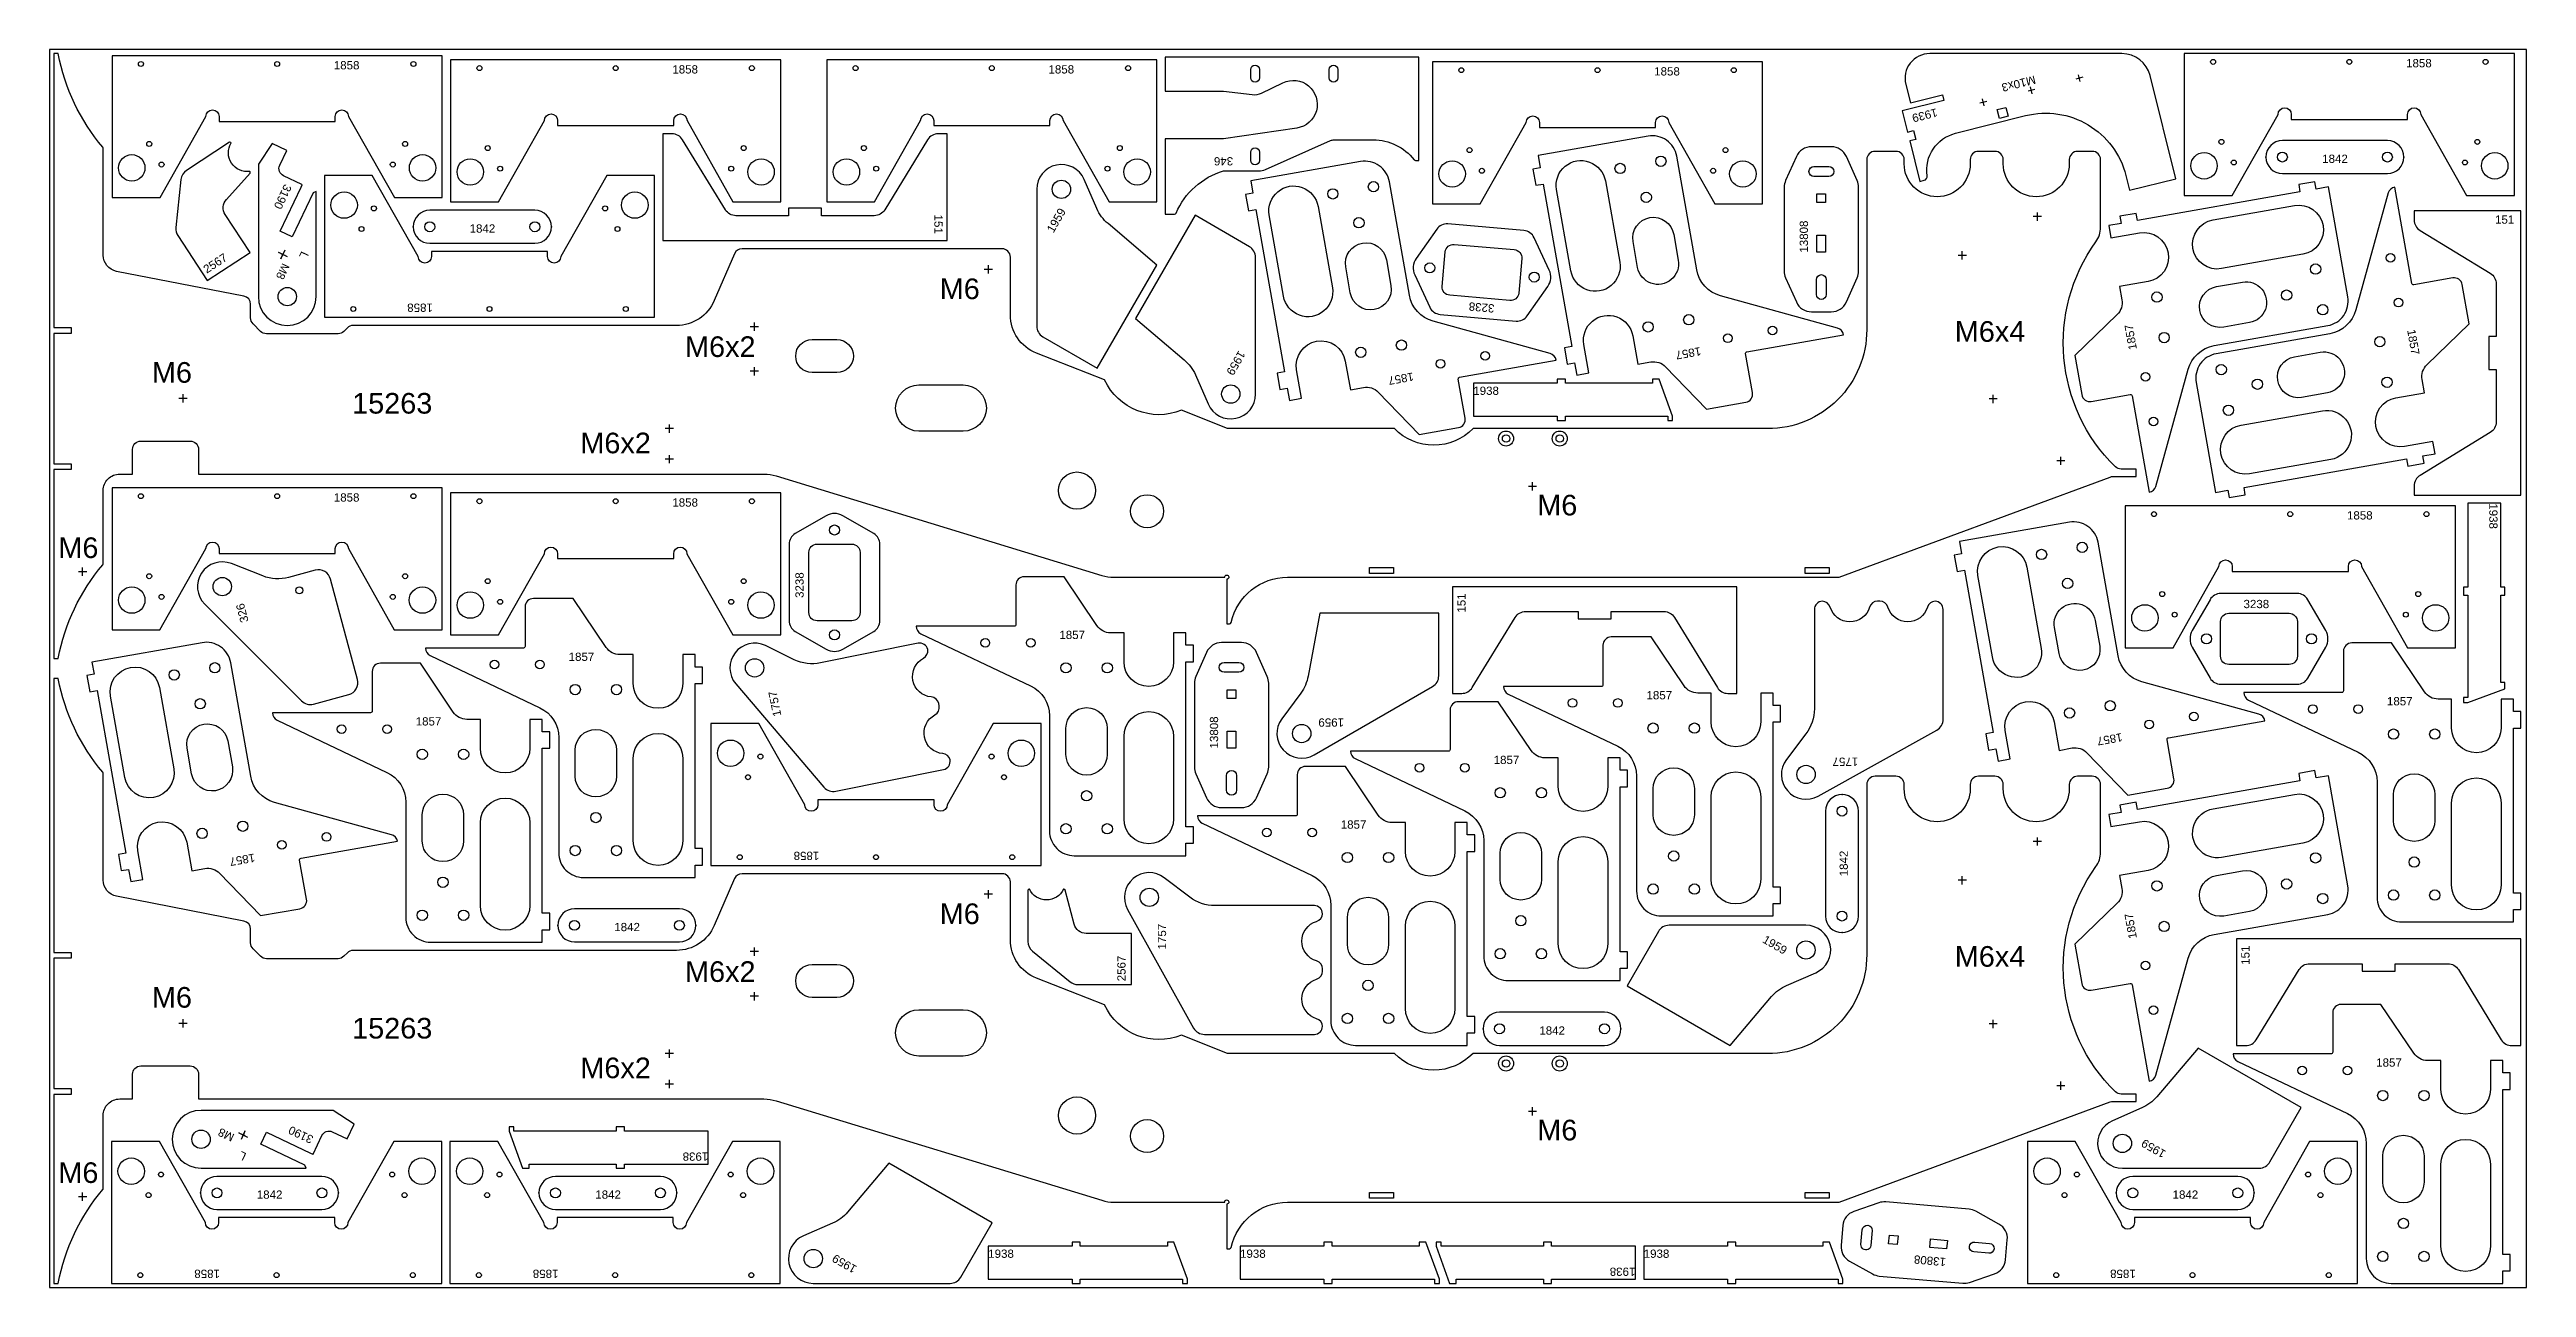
# Model space of a CAD drawing. Header units: millimetres. Extents: x 0 to 3000, y 0 to 1500.
import ezdxf

# ---------------------------------------------------------------- set-up
doc = ezdxf.new("R2010")
doc.units = ezdxf.units.MM
doc.header["$MEASUREMENT"] = 0
for name, color, linetype in [('Gravir', 2, 'Continuous'), ('Gravír', 2, 'Continuous'), ('Jel', 2, 'Continuous')]:
    doc.layers.add(name, color=color, linetype=linetype)
doc.layers.add('Sheet', color=18, linetype='Continuous', true_color=0x000000)
doc.styles.add('Arial', font='txt', dxfattribs={"height": 0.2})
doc.styles.add('arial.ttf', font='txt', dxfattribs={"height": 0.2})

msp = doc.modelspace()

# ---------------------------------------------------------------- linework, layer by layer
at = {"color": 7}
for points in [[(5, 762.2), (10.4, 762.2, -0.128983), (64.5, 875.8, 0.177145), (65, 877.1), (65, 965.6, -0.414214), (85, 985.6), (100.5, 985.6), (100.5, 1015.6, -0.414214), (110.5, 1025.6), (170.5, 1025.6, -0.414214), (180.5, 1015.6), (180.5, 985.6), (865.3, 985.6, -0.074313), (879.9, 983.4), (1274.5, 862.8, 0.074313), (1289.1, 860.6), (1423.3, 860.6, -1), (1428.3, 860.9, -0.429408), (1425.8, 858.2), (1425.8, 804.2), (1429.2, 804.2, 0.351484), (1431.2, 805.8, -0.351484), (1499.5, 860.6), (2167.5, 860.6), (2495.9, 982, -0.088747), (2499.3, 982.6), (2527.1, 982.6), (2527.1, 991.6), (2509.2, 991.6, -0.195996), (2502.2, 994.4, -0.370573), (2478.5, 1267.1, 0.156999), (2484.1, 1284.6), (2484.1, 1366.6, 0.414214), (2474.1, 1376.6), (2456.3, 1376.6, 0.414214), (2446.3, 1366.6), (2446.3, 1361.6, -1), (2366.3, 1361.6), (2366.3, 1366.6, 0.414214), (2356.3, 1376.6), (2336.3, 1376.6, 0.414214), (2326.3, 1366.6), (2326.3, 1361.6, -1), (2246.3, 1361.6), (2246.3, 1366.6, 0.414214), (2236.3, 1376.6), (2211, 1376.6, 0.414214), (2201, 1366.6), (2201, 1160.6, -0.414214), (2081, 1040.6), (1724.1, 1040.6, -0.421053), (1629.1, 1040.6), (1428.7, 1040.6, -0.094015), (1426.9, 1040.9), (1371, 1062.9, -0.4), (1277.9, 1099.6), (1195.4, 1132.1, -0.308197), (1163.7, 1178.6), (1163.7, 1248.6, 0.414214), (1153.7, 1258.6), (838.7, 1258.6, 0.2997), (829.5, 1252.6), (805.1, 1195.8, -0.2997), (759.2, 1165.6), (367.7, 1165.6, 0.198912), (360.7, 1162.7), (356.5, 1158.5, -0.198912), (349.5, 1155.6), (262.7, 1155.6, -0.198912), (255.7, 1158.5), (246.5, 1167.7, -0.198912), (243.6, 1174.7), (243.6, 1191.4, 0.359037), (235.5, 1201.2), (81.2, 1231.2, -0.359037), (65, 1250.9), (65, 1380.2, 0.177176), (64.5, 1381.5, -0.128909), (10.4, 1495), (5, 1495), (5, 1163.1), (26, 1163.1), (26, 1156.1), (5, 1156.1), (5, 998.1), (26, 998.1), (26, 991.1), (5, 991.1)], [(75.7, 1320.6), (133.8, 1320.6), (189.4, 1418.9, -1), (205.4, 1418.9), (205.4, 1412.9), (346.1, 1412.9), (346.1, 1418.9, -1), (362.1, 1418.9), (417.7, 1320.6), (475.7, 1320.6), (475.7, 1492.5), (75.7, 1492.5)], [(485.7, 1315.6), (543.8, 1315.6), (599.4, 1413.9, -1), (615.4, 1413.9), (615.4, 1407.9), (756.1, 1407.9), (756.1, 1413.9, -1), (772.1, 1413.9), (827.7, 1315.6), (885.7, 1315.6), (885.7, 1487.5), (485.7, 1487.5)], [(941.3, 1315.6), (999.3, 1315.6), (1054.9, 1413.9, -1), (1070.9, 1413.9), (1070.9, 1407.9), (1211.6, 1407.9), (1211.6, 1413.9, -1), (1227.6, 1413.9), (1283.2, 1315.6), (1341.3, 1315.6), (1341.3, 1487.5), (941.3, 1487.5)], [(1658.5, 1490.6), (1351.3, 1490.6), (1351.3, 1449.6), (1421.7, 1449.6), (1456.8, 1445.3, 0.144993), (1468, 1447.2), (1493.7, 1459.7, -1.165564), (1510.7, 1404.9), (1421.7, 1391.6), (1351.3, 1391.6), (1351.3, 1300.6), (1362.7, 1300.6, 0.300796), (1364.5, 1301.8, -0.223466), (1421.7, 1352.9), (1464.5, 1352.9, 0.105104), (1472.7, 1354.6), (1551.6, 1389.7, -0.105104), (1555.7, 1390.6), (1603.1, 1390.6, -0.230961), (1652.8, 1366.4, 0.230961), (1654.4, 1365.6), (1658.5, 1365.6)], [(1465.3, 1475.6), (1465.3, 1465.6, -1), (1454.8, 1465.6), (1454.8, 1475.6, -1)], [(1560.3, 1475.6), (1560.3, 1465.6, -1), (1549.8, 1465.6), (1549.8, 1475.6, -1)], [(1674.9, 1313.1), (1732.9, 1313.1), (1788.5, 1411.5, -1), (1804.5, 1411.5), (1804.5, 1405.5), (1945.2, 1405.5), (1945.2, 1411.5, -1), (1961.2, 1411.5), (2016.8, 1313.1), (2074.9, 1313.1), (2074.9, 1485), (1674.9, 1485)], [(2544.1, 1468.5, 0.343708), (2510.1, 1495), (2277.3, 1495, 0.488419), (2248.2, 1457.7), (2253.8, 1435.3), (2292.6, 1445), (2294.3, 1438.2), (2243.9, 1425.6), (2250.4, 1399.9), (2257.6, 1401.7), (2260.3, 1391), (2253, 1389.2), (2265.4, 1340.2), (2270.4, 1341.5, 0.385737), (2274.2, 1347.1, -0.385736), (2308.4, 1398.5), (2393.4, 1419.9, -0.414214), (2514.8, 1347.3), (2519.3, 1329.4), (2575.5, 1343.5)], [(2585.5, 1323.1), (2643.6, 1323.1), (2699.2, 1421.4, -1), (2715.2, 1421.4), (2715.2, 1415.4), (2855.9, 1415.4), (2855.9, 1421.4, -1), (2871.9, 1421.4), (2927.5, 1323.1), (2985.5, 1323.1), (2985.5, 1495), (2585.5, 1495)], [(191, 1220.1), (242.9, 1254), (212.8, 1300.1, -0.341581), (214.2, 1318.4), (242.9, 1350), (242.8, 1351.9), (242.6, 1352.2, -0.627646), (219.9, 1386.8), (219.5, 1387.5), (218.1, 1387.8), (165.9, 1353.6, 0.225391), (159.2, 1342.6), (153, 1284.2, 0.1727), (155.4, 1274.5)], [(269.6, 1386.1), (252.9, 1360.9), (252.9, 1200.6, 1), (322.9, 1200.6), (322.9, 1327.8), (319.1, 1326.5), (293.9, 1273), (279.4, 1279.8), (304.6, 1333.3), (305.9, 1336), (305.7, 1336.5), (283.4, 1347, -0.414214), (278.8, 1359.7), (287.3, 1377.8)], [(742.9, 1397.9), (742.9, 1268.6), (1087.3, 1268.6), (1087.3, 1397.9), (1076.3, 1397.9, 0.261313), (1063.5, 1390.7), (1011.6, 1305.8, -0.261313), (998.8, 1298.6), (935.1, 1298.6), (935.1, 1307.6), (895.1, 1307.6), (895.1, 1298.6), (831.4, 1298.6, -0.261313), (818.6, 1305.8), (766.7, 1390.7, 0.261313), (753.9, 1397.9)], [(1465.3, 1375.6), (1465.3, 1365.6, -1), (1454.8, 1365.6), (1454.8, 1375.6, -1)], [(2172.8, 1154.4, 0.28928), (2165.6, 1162.3), (2023.8, 1201.6, -0.28928), (1995, 1233.2), (1970.8, 1370.7, 0.414214), (1936.1, 1395), (1802.8, 1371.5), (1805.4, 1356.7), (1796.5, 1355.2), (1800, 1335.5), (1808.9, 1337), (1843.6, 1140.1), (1834.8, 1138.5), (1838.2, 1118.8), (1847.1, 1120.4), (1849.7, 1105.6), (1864.5, 1108.2), (1858.4, 1142.7, -1), (1917.5, 1153.1), (1923.6, 1118.6), (1939.5, 1121.4, -0.249328), (1957.4, 1115.6), (2007, 1064.3), (2054.5, 1072.7, 0.414214), (2062.6, 1084.3), (2054.3, 1131.5, -0.414214), (2055.9, 1133.8)], [(2158, 1182.2, 0.296392), (2176.3, 1194.1), (2189.3, 1223.3, 0.104939), (2191, 1231.5), (2191, 1333, 0.104939), (2189.3, 1341.1), (2176.3, 1370.3, 0.296392), (2158, 1382.2), (2134, 1382.2, 0.296392), (2115.7, 1370.3), (2102.7, 1341.1, 0.104939), (2101, 1333), (2101, 1231.5, 0.104939), (2102.7, 1223.3), (2115.7, 1194.1, 0.296392), (2134, 1182.2)], [(2704.4, 1349.7), (2831.6, 1349.7, 1), (2831.6, 1389.7), (2704.4, 1389.7, 1)], [(1268.9, 1114), (1341, 1238.9), (1282, 1289.1, -0.114438), (1268.5, 1307.2), (1253.1, 1342.6, 0.813185), (1195.6, 1330.6), (1195.6, 1164.9, 0.267949), (1203.1, 1152)], [(1824.7, 1123.6, 0.28928), (1817.5, 1131.5), (1675.7, 1170.8, -0.28928), (1647, 1202.4), (1622.8, 1339.8, 0.414214), (1588, 1364.2), (1454.8, 1340.7), (1457.4, 1325.9), (1448.5, 1324.4), (1452, 1304.7), (1460.9, 1306.2), (1495.6, 1109.3), (1486.7, 1107.7), (1490.2, 1088), (1499.1, 1089.6), (1501.7, 1074.8), (1516.4, 1077.4), (1510.4, 1111.9, -1), (1569.4, 1122.3), (1575.5, 1087.8), (1591.5, 1090.6, -0.249328), (1609.3, 1084.8), (1658.9, 1033.5), (1706.5, 1041.9, 0.414214), (1714.6, 1053.4), (1706.3, 1100.7, -0.414214), (1707.9, 1103)], [(1884.4, 1340.7), (1901.8, 1242.2, -1), (1842.7, 1231.8), (1825.3, 1330.3, -1)], [(2155, 1346.2), (2137, 1346.2, -1), (2137, 1358.2), (2155, 1358.2, -1)], [(732.9, 1347.5), (674.8, 1347.5), (619.2, 1249.2, -1), (603.2, 1249.2), (603.2, 1255.2), (462.5, 1255.2), (462.5, 1249.2, -1), (446.5, 1249.2), (390.9, 1347.5), (332.9, 1347.5), (332.9, 1175.6), (732.9, 1175.6)], [(1536.4, 1309.9), (1553.7, 1211.4, -1), (1494.6, 1201), (1477.3, 1299.5, -1)], [(2543.1, 963.5, 0.28928), (2551, 970.7), (2590.2, 1112.5, -0.28928), (2621.8, 1141.2), (2759.3, 1165.5, 0.414214), (2783.6, 1200.2), (2760.1, 1333.5), (2745.3, 1330.9), (2743.8, 1339.7), (2724.1, 1336.3), (2725.6, 1327.4), (2528.7, 1292.7), (2527.1, 1301.5), (2507.4, 1298), (2509, 1289.2), (2494.2, 1286.6), (2496.8, 1271.8), (2531.3, 1277.9, -1), (2541.7, 1218.8), (2507.2, 1212.7), (2510.1, 1196.8, -0.249328), (2504.2, 1178.9), (2452.9, 1129.3), (2461.3, 1081.8, 0.414214), (2472.9, 1073.6), (2520.1, 1082, -0.414214), (2522.5, 1080.4)], [(2840.6, 1333.3, 0.28928), (2832.7, 1326.2), (2793.4, 1184.4, -0.28928), (2761.8, 1155.6), (2624.3, 1131.4, 0.414214), (2600, 1096.6), (2623.5, 963.4), (2638.3, 966), (2639.8, 957.1), (2659.5, 960.6), (2658, 969.5), (2854.9, 1004.2), (2856.5, 995.3), (2876.2, 998.8), (2874.6, 1007.7), (2889.4, 1010.3), (2886.8, 1025.1), (2852.3, 1019, -1), (2841.9, 1078.1), (2876.4, 1084.1), (2873.6, 1100.1, -0.249328), (2879.4, 1118), (2930.7, 1167.5), (2922.3, 1215.1, 0.414214), (2910.7, 1223.2), (2863.5, 1214.9, -0.414214), (2861.2, 1216.5)], [(460.6, 1265.2), (587.8, 1265.2, 1), (587.8, 1305.2), (460.6, 1305.2, 1)], [(1387.4, 1299.1), (1315.2, 1174.2), (1374.3, 1124, -0.114438), (1387.8, 1105.9), (1403.2, 1070.5, 0.813185), (1460.7, 1082.5), (1460.7, 1248.2, 0.267949), (1453.2, 1261.1)], [(1967.2, 1276), (1972.7, 1244.7, -1), (1923.5, 1236), (1917.9, 1267.3, -1)], [(2729.3, 1251.9), (2630.8, 1234.5, -1), (2620.4, 1293.6), (2718.9, 1311, -1)], [(2864, 960.2), (2993.3, 960.2), (2993.3, 1304.6), (2864, 1304.6), (2864, 1293.6, 0.261313), (2871.2, 1280.8), (2956.1, 1228.9, -0.261313), (2963.3, 1216.1), (2963.3, 1152.4), (2954.3, 1152.4), (2954.3, 1112.4), (2963.3, 1112.4), (2963.3, 1048.7, -0.261313), (2956.1, 1035.9), (2871.2, 984, 0.261313), (2864, 971.2)], [(1619.2, 1245.2), (1624.7, 1213.9, -1), (1575.4, 1205.2), (1569.9, 1236.5, -1)], [(1816.4, 1232.8), (1798.1, 1272, 0.267949), (1785.8, 1280.6), (1693.7, 1288.7, 0.267949), (1680.1, 1282.3), (1655.3, 1246.9, 0.267949), (1653.5, 1226.9), (1671.8, 1187.7, 0.267949), (1684.1, 1179.1), (1776.2, 1171, 0.267949), (1789.8, 1177.4), (1814.7, 1212.8, 0.267949)], [(1779.5, 1204.9, -0.414214), (1768.6, 1195.8), (1695.9, 1202.2, -0.414214), (1686.8, 1213), (1690.5, 1254.8, -0.414214), (1701.3, 1263.9), (1774, 1257.6, -0.414214), (1783.1, 1246.7)], [(2152, 1203.2, -1), (2140, 1203.2), (2140, 1221.2, -1), (2152, 1221.2)], [(2664.6, 1169.1), (2633.3, 1163.6, -1), (2624.6, 1212.8), (2655.9, 1218.3, -1)], [(923.7, 1108.6, -1), (923.7, 1148.6), (953.7, 1148.6, -1), (953.7, 1108.6)], [(2719, 1127.8), (2750.3, 1133.3, -1), (2759, 1084.1), (2727.7, 1078.5, -1)], [(1052.7, 1037.6, -1), (1052.7, 1093.6), (1106.7, 1093.6, -1), (1106.7, 1037.6)], [(2654.3, 1045), (2752.8, 1062.3, -1), (2763.2, 1003.3), (2664.7, 985.9, -1)], [(75.7, 796.8), (133.7, 796.8), (189.3, 895.2, -1), (205.3, 895.2), (205.3, 889.2), (346, 889.2), (346, 895.2, -1), (362, 895.2), (417.6, 796.8), (475.7, 796.8), (475.7, 968.8), (75.7, 968.8)], [(485.7, 790.8), (543.7, 790.8), (599.3, 889.1, -1), (615.3, 889.1), (615.3, 883.1), (756, 883.1), (756, 889.1, -1), (772, 889.1), (827.6, 790.8), (885.7, 790.8), (885.7, 962.7), (485.7, 962.7)], [(960.7, 773.4), (998.2, 795, 0.267949), (1005.7, 808), (1005.7, 900.5, 0.267949), (998.2, 913.5), (960.7, 935.1, 0.267949), (940.7, 935.1), (903.2, 913.5, 0.267949), (895.7, 900.5), (895.7, 808, 0.267949), (903.2, 795), (940.7, 773.4, 0.267949)], [(2513.9, 775.2), (2572, 775.2), (2627.6, 873.6, -1), (2643.6, 873.6), (2643.6, 867.6), (2784.3, 867.6), (2784.3, 873.6, -1), (2800.3, 873.6), (2855.9, 775.2), (2913.9, 775.2), (2913.9, 947.1), (2513.9, 947.1)], [(929.7, 807.8, -0.414214), (919.7, 817.8), (919.7, 890.8, -0.414214), (929.7, 900.8), (971.7, 900.8, -0.414214), (981.7, 890.8), (981.7, 817.8, -0.414214), (971.7, 807.8)], [(2683.1, 686.7, 0.28928), (2676, 694.6), (2534.2, 733.8, -0.28928), (2505.4, 765.4), (2481.2, 902.9, 0.414214), (2446.4, 927.2), (2313.2, 903.7), (2315.8, 888.9), (2306.9, 887.4), (2310.4, 867.7), (2319.3, 869.2), (2354, 672.3), (2345.1, 670.7), (2348.6, 651), (2357.5, 652.6), (2360.1, 637.8), (2374.8, 640.4), (2368.8, 674.9, -1), (2427.9, 685.3), (2433.9, 650.8), (2449.9, 653.7, -0.249328), (2467.7, 647.8), (2517.3, 596.5), (2564.9, 604.9, 0.414214), (2573, 616.5), (2564.7, 663.7, -0.414214), (2566.3, 666.1)], [(362.3, 718.3, 0.414214), (372.9, 736.7), (340.3, 858.4, 0.414214), (321.9, 869), (289.6, 860.3, -0.160487), (258.3, 862.1), (220.2, 877.1, 0.813185), (188, 828), (305.2, 710.8, 0.267949), (319.7, 706.9)], [(2394.8, 872.9), (2412.1, 774.4, -1), (2353.1, 764), (2335.7, 862.5, -1)], [(1049.7, 801.2, 0.28928), (1055.4, 792.2), (1188.3, 729, -0.28928), (1211.1, 692.8), (1211.1, 553.2, 0.414214), (1241.1, 523.2), (1376.4, 523.2), (1376.4, 538.2), (1385.4, 538.2), (1385.4, 558.2), (1376.4, 558.2), (1376.4, 758.2), (1385.4, 758.2), (1385.4, 778.2), (1376.4, 778.2), (1376.4, 793.2), (1361.4, 793.2), (1361.4, 758.2, -1), (1301.4, 758.2), (1301.4, 793.2), (1285.2, 793.2, -0.249328), (1268.6, 802.1), (1228.7, 861.2), (1180.4, 861.2, 0.414214), (1170.4, 851.2), (1170.4, 803.2, -0.414214), (1168.4, 801.2)], [(2043.8, 719.8), (2043.8, 849.1), (1699.4, 849.1), (1699.4, 719.8), (1710.4, 719.8, 0.261313), (1723.2, 727), (1775.1, 811.9, -0.261313), (1787.9, 819.1), (1851.6, 819.1), (1851.6, 810.1), (1891.6, 810.1), (1891.6, 819.1), (1955.3, 819.1, -0.261313), (1968.1, 811.9), (2020, 727, 0.261313), (2032.8, 719.8)], [(2595.2, 775.9), (2616.8, 738.4, 0.267949), (2629.8, 730.9), (2722.3, 730.9, 0.267949), (2735.3, 738.4), (2756.9, 775.9, 0.267949), (2756.9, 795.9), (2735.3, 833.4, 0.267949), (2722.3, 840.9), (2629.8, 840.9, 0.267949), (2616.8, 833.4), (2595.2, 795.9, 0.267949)], [(455.3, 774.8, 0.28928), (461, 765.8), (593.9, 702.5, -0.28928), (616.7, 666.4), (616.7, 526.8, 0.414214), (646.7, 496.8), (782, 496.8), (782, 511.8), (791, 511.8), (791, 531.8), (782, 531.8), (782, 731.8), (791, 731.8), (791, 751.8), (782, 751.8), (782, 766.8), (767, 766.8), (767, 731.8, -1), (707, 731.8), (707, 766.8), (690.8, 766.8, -0.249328), (674.2, 775.6), (634.3, 834.8), (586, 834.8, 0.414214), (576, 824.8), (576, 776.8, -0.414214), (574, 774.8)], [(1682.6, 817.1), (1538.4, 817.1), (1524.4, 740.8, -0.114438), (1515.5, 720.1), (1492.5, 689.1, 0.813185), (1531.6, 645.3), (1675.1, 728.1, 0.267949), (1682.6, 741.1)], [(2293.5, 821.5, 0.406312), (2283.8, 831.5, 0.324188), (2274.5, 824.4, -0.745356), (2226.6, 824.4, 0.331679), (2217, 831.5), (2214.1, 831.5, 0.331679), (2204.5, 824.4, -0.745356), (2156.6, 824.4, 0.324188), (2147.2, 831.5, 0.406312), (2137.5, 821.5), (2137.5, 701, -0.164575), (2127.2, 670.7), (2103.7, 639.8, 0.813185), (2142.1, 595.4), (2285.8, 675.4, 0.272222), (2293.5, 688.5)], [(2477.6, 808.2), (2483.1, 776.9, -1), (2433.9, 768.2), (2428.3, 799.5, -1)], [(2629.5, 806.9, -0.414214), (2639.5, 816.9), (2712.5, 816.9, -0.414214), (2722.5, 806.9), (2722.5, 764.9, -0.414214), (2712.5, 754.9), (2639.5, 754.9, -0.414214), (2629.5, 764.9)], [(421.4, 540.7, 0.28928), (414.2, 548.6), (272.4, 587.8, -0.28928), (243.7, 619.4), (219.4, 756.9, 0.414214), (184.7, 781.3), (51.4, 757.8), (54.1, 743), (45.2, 741.4), (48.7, 721.7), (57.5, 723.3), (92.3, 526.3), (83.4, 524.8), (86.9, 505.1), (95.7, 506.6), (98.3, 491.9), (113.1, 494.5), (107, 528.9, -1), (166.1, 539.4), (172.2, 504.9), (188.1, 507.7, -0.249328), (206, 501.9), (255.6, 450.6), (303.2, 458.9, 0.414214), (311.3, 470.5), (302.9, 517.8, -0.414214), (304.6, 520.1)], [(1082.8, 627.6, 0.406312), (1090.7, 639.2, 0.324188), (1081.9, 646.9, -0.745356), (1072.4, 693.8, 0.331679), (1077.5, 704.7), (1076.9, 707.5, 0.331679), (1068, 715.5, -0.745356), (1058.5, 762.5, 0.324188), (1063.6, 773, 0.406312), (1051.9, 780.6), (933.8, 756.7, -0.164575), (902, 760.7), (867.1, 777.7, 0.813185), (831.2, 731.3), (938, 606.2, 0.272222), (952.4, 601.3)], [(1443.6, 581.4, 0.296392), (1461.9, 593.3), (1474.9, 622.5, 0.104939), (1476.6, 630.6), (1476.6, 732.2, 0.104939), (1474.9, 740.3), (1461.9, 769.5, 0.296392), (1443.6, 781.4), (1419.6, 781.4, 0.296392), (1401.3, 769.5), (1388.3, 740.3, 0.104939), (1386.6, 732.2), (1386.6, 630.6, 0.104939), (1388.3, 622.5), (1401.3, 593.3, 0.296392), (1419.6, 581.4)], [(1760.9, 728.2, 0.28928), (1766.6, 719.1), (1899.4, 655.9, -0.28928), (1922.2, 619.8), (1922.2, 480.2, 0.414214), (1952.2, 450.2), (2087.5, 450.2), (2087.5, 465.2), (2096.5, 465.2), (2096.5, 485.2), (2087.5, 485.2), (2087.5, 685.2), (2096.5, 685.2), (2096.5, 705.2), (2087.5, 705.2), (2087.5, 720.2), (2072.5, 720.2), (2072.5, 685.2, -1), (2012.5, 685.2), (2012.5, 720.2), (1996.3, 720.2, -0.249328), (1979.7, 729), (1939.8, 788.2), (1891.5, 788.2, 0.414214), (1881.5, 778.2), (1881.5, 730.2, -0.414214), (1879.5, 728.2)], [(2657.7, 720.9, 0.28928), (2663.4, 711.8), (2796.2, 648.6, -0.28928), (2819, 612.5), (2819, 472.9, 0.414214), (2849, 442.9), (2984.3, 442.9), (2984.3, 457.9), (2993.3, 457.9), (2993.3, 477.9), (2984.3, 477.9), (2984.3, 677.9), (2993.3, 677.9), (2993.3, 697.9), (2984.3, 697.9), (2984.3, 712.9), (2969.3, 712.9), (2969.3, 677.9, -1), (2909.3, 677.9), (2909.3, 712.9), (2893.1, 712.9, -0.249328), (2876.5, 721.7), (2836.6, 780.9), (2788.3, 780.9, 0.414214), (2778.3, 770.9), (2778.3, 722.9, -0.414214), (2776.3, 720.9)], [(133, 727), (150.4, 628.5, -1), (91.3, 618.1), (73.9, 716.5, -1)], [(270.1, 696.4, 0.28928), (275.8, 687.4), (408.7, 624.1, -0.28928), (431.5, 588), (431.5, 448.4, 0.414214), (461.5, 418.4), (596.8, 418.4), (596.8, 433.4), (605.8, 433.4), (605.8, 453.4), (596.8, 453.4), (596.8, 653.4), (605.8, 653.4), (605.8, 673.4), (596.8, 673.4), (596.8, 688.4), (581.8, 688.4), (581.8, 653.4, -1), (521.8, 653.4), (521.8, 688.4), (505.6, 688.4, -0.249328), (489, 697.2), (449.1, 756.4), (400.8, 756.4, 0.414214), (390.8, 746.4), (390.8, 698.4, -0.414214), (388.8, 696.4)], [(1440.6, 745.4), (1422.6, 745.4, -1), (1422.6, 757.4), (1440.6, 757.4, -1)], [(5, 5), (10.4, 5, -0.128983), (64.5, 118.6, 0.177145), (65, 119.9), (65, 208.4, -0.414214), (85, 228.4), (100.5, 228.4), (100.5, 258.4, -0.414214), (110.5, 268.4), (170.5, 268.4, -0.414214), (180.5, 258.4), (180.5, 228.4), (865.3, 228.4, -0.074313), (879.9, 226.2), (1274.5, 105.6, 0.074313), (1289.1, 103.4), (1423.3, 103.4, -1), (1428.3, 103.7, -0.429408), (1425.8, 101), (1425.8, 47), (1429.2, 47, 0.351484), (1431.2, 48.6, -0.351484), (1499.5, 103.4), (2167.5, 103.4), (2495.9, 224.8, -0.088747), (2499.3, 225.4), (2527.1, 225.4), (2527.1, 234.4), (2509.2, 234.4, -0.195996), (2502.2, 237.2, -0.370573), (2478.5, 509.9, 0.156999), (2484.1, 527.4), (2484.1, 609.4, 0.414214), (2474.1, 619.4), (2456.3, 619.4, 0.414214), (2446.3, 609.4), (2446.3, 604.4, -1), (2366.3, 604.4), (2366.3, 609.4, 0.414214), (2356.3, 619.4), (2336.3, 619.4, 0.414214), (2326.3, 609.4), (2326.3, 604.4, -1), (2246.3, 604.4), (2246.3, 609.4, 0.414214), (2236.3, 619.4), (2211, 619.4, 0.414214), (2201, 609.4), (2201, 403.4, -0.414214), (2081, 283.4), (1724.1, 283.4, -0.421053), (1629.1, 283.4), (1428.7, 283.4, -0.094015), (1426.9, 283.7), (1371, 305.7, -0.4), (1277.9, 342.4), (1195.4, 374.9, -0.308197), (1163.7, 421.4), (1163.7, 491.4, 0.414214), (1153.7, 501.4), (838.7, 501.4, 0.2997), (829.5, 495.4), (805.1, 438.6, -0.2997), (759.2, 408.4), (367.7, 408.4, 0.198912), (360.7, 405.5), (356.5, 401.3, -0.198912), (349.5, 398.4), (262.7, 398.4, -0.198912), (255.7, 401.3), (246.5, 410.5, -0.198912), (243.6, 417.5), (243.6, 434.2, 0.359037), (235.5, 444), (81.2, 474, -0.359037), (65, 493.7), (65, 623, 0.177176), (64.5, 624.3, -0.128909), (10.4, 737.8), (5, 737.8), (5, 405.9), (26, 405.9), (26, 398.9), (5, 398.9), (5, 240.9), (26, 240.9), (26, 233.9), (5, 233.9)], [(1231.1, 645.8), (1231.1, 677.6, -1), (1281.1, 677.6), (1281.1, 645.8, -1)], [(1301.4, 567.7), (1301.4, 667.7, -1), (1361.4, 667.7), (1361.4, 567.7, -1)], [(1575.7, 649.8, 0.28928), (1581.4, 640.8), (1714.2, 577.5, -0.28928), (1737, 541.4), (1737, 401.8, 0.414214), (1767, 371.8), (1902.3, 371.8), (1902.3, 386.8), (1911.3, 386.8), (1911.3, 406.8), (1902.3, 406.8), (1902.3, 606.8), (1911.3, 606.8), (1911.3, 626.8), (1902.3, 626.8), (1902.3, 641.8), (1887.3, 641.8), (1887.3, 606.8, -1), (1827.3, 606.8), (1827.3, 641.8), (1811.1, 641.8, -0.249328), (1794.5, 650.6), (1754.6, 709.8), (1706.3, 709.8, 0.414214), (1696.3, 699.8), (1696.3, 651.8, -0.414214), (1694.3, 649.8)], [(215.8, 662.3), (221.4, 630.9, -1), (172.1, 622.3), (166.6, 653.6, -1)], [(636.7, 619.4), (636.7, 651.2, -1), (686.7, 651.2), (686.7, 619.4, -1)], [(707, 541.3), (707, 641.3, -1), (767, 641.3), (767, 541.3, -1)], [(1201, 683.3), (1142.9, 683.3), (1087.3, 585, -1), (1071.3, 585), (1071.3, 591), (930.6, 591), (930.6, 585, -1), (914.6, 585), (859, 683.3), (801, 683.3), (801, 511.4), (1201, 511.4)], [(1390.5, 571.4, 0.28928), (1396.2, 562.4), (1529.1, 499.1, -0.28928), (1551.9, 463), (1551.9, 323.4, 0.414214), (1581.9, 293.4), (1717.2, 293.4), (1717.2, 308.4), (1726.2, 308.4), (1726.2, 328.4), (1717.2, 328.4), (1717.2, 528.4), (1726.2, 528.4), (1726.2, 548.4), (1717.2, 548.4), (1717.2, 563.4), (1702.2, 563.4), (1702.2, 528.4, -1), (1642.2, 528.4), (1642.2, 563.4), (1626, 563.4, -0.249328), (1609.4, 572.2), (1569.5, 631.4), (1521.2, 631.4, 0.414214), (1511.2, 621.4), (1511.2, 573.4, -0.414214), (1509.2, 571.4)], [(1437.6, 602.4, -1), (1425.6, 602.4), (1425.6, 620.4, -1), (1437.6, 620.4)], [(1942.2, 572.8), (1942.2, 604.6, -1), (1992.2, 604.6), (1992.2, 572.8, -1)], [(2012.5, 494.7), (2012.5, 594.7, -1), (2072.5, 594.7), (2072.5, 494.7, -1)], [(2543.1, 250.1, 0.28928), (2551, 257.2), (2590.2, 399, -0.28928), (2621.8, 427.8), (2759.3, 452, 0.414214), (2783.6, 486.8), (2760.1, 620), (2745.3, 617.4), (2743.8, 626.3), (2724.1, 622.8), (2725.6, 613.9), (2528.7, 579.2), (2527.1, 588.1), (2507.4, 584.6), (2509, 575.7), (2494.2, 573.1), (2496.8, 558.4), (2531.3, 564.4, -1), (2541.7, 505.3), (2507.2, 499.3), (2510.1, 483.3, -0.249328), (2504.2, 465.5), (2452.9, 415.9), (2461.3, 368.3, 0.414214), (2472.9, 360.2), (2520.1, 368.5, -0.414214), (2522.5, 366.9)], [(2839, 565.5), (2839, 597.3, -1), (2889, 597.3), (2889, 565.5, -1)], [(2909.3, 487.4), (2909.3, 587.4, -1), (2969.3, 587.4), (2969.3, 487.4, -1)], [(451.5, 541), (451.5, 572.8, -1), (501.5, 572.8), (501.5, 541, -1)], [(521.8, 462.9), (521.8, 562.9, -1), (581.8, 562.9), (581.8, 462.9, -1)], [(2191, 450), (2191, 577.2, 1), (2151, 577.2), (2151, 450, 1)], [(2729.3, 538.4), (2630.8, 521.1, -1), (2620.4, 580.1), (2718.9, 597.5, -1)], [(1757, 494.4), (1757, 526.2, -1), (1807, 526.2), (1807, 494.4, -1)], [(1827.3, 416.3), (1827.3, 516.3, -1), (1887.3, 516.3), (1887.3, 416.3, -1)], [(1310.5, 367), (1310.5, 429), (1255.5, 429, -0.341581), (1241, 440.2), (1230.2, 481.5), (1228.6, 482.5), (1228.2, 482.5, -0.627646), (1186.8, 482.5), (1186, 482.5), (1185, 481.5), (1185, 419.1, 0.225391), (1190.5, 407.5), (1236, 370.4, 0.1727), (1245.5, 367)], [(1531.9, 306.7, 0.406312), (1541.8, 316.4, 0.324188), (1534.7, 325.7, -0.745356), (1534.7, 373.6, 0.331679), (1541.9, 383.2), (1541.9, 386.1, 0.331679), (1534.7, 395.7, -0.745356), (1534.7, 443.6, 0.324188), (1541.8, 452.9, 0.406312), (1531.9, 462.7), (1411.4, 462.7, -0.164575), (1381, 472.9), (1350.2, 496.5, 0.813185), (1305.7, 458.1), (1385.7, 314.4, 0.272222), (1398.8, 306.7)], [(2664.6, 455.6), (2633.3, 450.1, -1), (2624.6, 499.3), (2655.9, 504.9, -1)], [(635.8, 418.8), (762.9, 418.8, 1), (762.9, 458.8), (635.8, 458.8, 1)], [(1571.9, 416), (1571.9, 447.8, -1), (1621.9, 447.8), (1621.9, 416, -1)], [(1642.2, 337.9), (1642.2, 437.9, -1), (1702.2, 437.9), (1702.2, 337.9, -1)], [(1910.6, 365.6), (2035.6, 293.4), (2085.8, 352.5, -0.114438), (2103.9, 366), (2139.3, 381.4, 0.813185), (2127.3, 438.9), (1961.6, 438.9, 0.267949), (1948.6, 431.4)], [(2993.3, 293), (2993.3, 422.3), (2648.9, 422.3), (2648.9, 293), (2659.9, 293, 0.261313), (2672.7, 300.2), (2724.6, 385.1, -0.261313), (2737.4, 392.3), (2801.1, 392.3), (2801.1, 383.3), (2841.1, 383.3), (2841.1, 392.3), (2904.8, 392.3, -0.261313), (2917.6, 385.1), (2969.5, 300.2, 0.261313), (2982.3, 293)], [(923.7, 351.4, -1), (923.7, 391.4), (953.7, 391.4, -1), (953.7, 351.4)], [(1052.7, 280.4, -1), (1052.7, 336.4), (1106.7, 336.4, -1), (1106.7, 280.4)], [(1756.2, 293.4), (1883.3, 293.4, 1), (1883.3, 333.4), (1756.2, 333.4, 1)], [(2644.6, 283, 0.28928), (2650.3, 274), (2783.2, 210.7, -0.28928), (2806, 174.6), (2806, 35, 0.414214), (2836, 5), (2971.3, 5), (2971.3, 20), (2980.3, 20), (2980.3, 40), (2971.3, 40), (2971.3, 240), (2980.3, 240), (2980.3, 260), (2971.3, 260), (2971.3, 275), (2956.3, 275), (2956.3, 240, -1), (2896.3, 240), (2896.3, 275), (2880.1, 275, -0.249328), (2863.5, 283.8), (2823.6, 343), (2775.3, 343, 0.414214), (2765.3, 333), (2765.3, 285, -0.414214), (2763.3, 283)], [(2727.3, 217.9), (2602.4, 290), (2552.2, 231, -0.114438), (2534, 217.5), (2498.6, 202.1, 0.813185), (2510.6, 144.6), (2676.3, 144.6, 0.267949), (2689.3, 152.1)], [(369, 197.8), (343.7, 214.6), (183.5, 214.6, 1), (183.5, 144.6), (310.7, 144.6), (309.3, 148.4), (255.8, 173.6), (262.7, 188.1), (316.2, 162.8), (318.9, 161.5), (319.3, 161.7), (329.9, 184.1, -0.414214), (342.5, 188.7), (360.6, 180.1)], [(2826, 127.6), (2826, 159.4, -1), (2876, 159.4), (2876, 127.6, -1)], [(475, 176.9), (417, 176.9), (361.4, 78.6, -1), (345.4, 78.6), (345.4, 84.6), (204.7, 84.6), (204.7, 78.6, -1), (188.7, 78.6), (133.1, 176.9), (75, 176.9), (75, 5), (475, 5)], [(885, 176.9), (827, 176.9), (771.4, 78.6, -1), (755.4, 78.6), (755.4, 84.6), (614.7, 84.6), (614.7, 78.6, -1), (598.7, 78.6), (543.1, 176.9), (485, 176.9), (485, 5), (885, 5)], [(1141.7, 78.3), (1016.7, 150.5), (966.6, 91.4, -0.114438), (948.4, 77.9), (913, 62.5, 0.813185), (925, 5), (1090.7, 5, 0.267949), (1103.7, 12.5)], [(2795.5, 176.9), (2737.4, 176.9), (2681.8, 78.6, -1), (2665.8, 78.6), (2665.8, 84.6), (2525.1, 84.6), (2525.1, 78.6, -1), (2509.1, 78.6), (2453.5, 176.9), (2395.5, 176.9), (2395.5, 5), (2795.5, 5)], [(2896.3, 49.5), (2896.3, 149.5, -1), (2956.3, 149.5), (2956.3, 49.5, -1)], [(202.8, 94.6), (329.9, 94.6, 1), (329.9, 134.6), (202.8, 134.6, 1)], [(612.8, 94.6), (739.9, 94.6, 1), (739.9, 134.6), (612.8, 134.6, 1)], [(2523.2, 94.6), (2650.4, 94.6, 1), (2650.4, 134.6), (2523.2, 134.6, 1)], [(2371.2, 57.6, 0.296392), (2361, 76.8), (2333, 92.3, 0.104939), (2325, 94.7), (2223.9, 103.6, 0.104939), (2215.6, 102.6), (2185.4, 92.2, 0.296392), (2172, 75), (2169.9, 51.1, 0.296392), (2180.1, 31.9), (2208.1, 16.4, 0.104939), (2216, 13.9), (2317.2, 5.1, 0.104939), (2325.4, 6.1), (2355.7, 16.5, 0.296392), (2369.1, 33.7)], [(2207.6, 68.9), (2206, 51, -1), (2194, 52), (2195.6, 69.9, -1)], [(2349.8, 53.4, -1), (2348.7, 41.5), (2330.8, 43, -1), (2331.8, 55)]]:
    msp.add_lwpolyline(points, format="xyb", close=True, dxfattribs=at)
for points in [[(2369.6, 1429.9), (2372.3, 1419.2), (2361.6, 1416.5), (2359, 1427.2)], [(2151.2, 1314.5), (2140.7, 1314.5), (2140.7, 1325), (2151.2, 1325)], [(2151.2, 1254.5), (2140.7, 1254.5), (2140.7, 1275), (2151.2, 1275)], [(1724.5, 1055.6), (1826, 1055.6), (1826, 1050.6), (1836, 1050.6), (1836, 1055.6), (1959.9, 1055.6), (1959.9, 1050.6), (1965.9, 1050.6), (1965.9, 1055.6), (1949.5, 1100.6), (1941.5, 1100.6), (1941.5, 1095.6), (1836, 1095.6), (1836, 1100.6), (1826, 1100.6), (1826, 1095.6), (1724.5, 1095.6)], [(2928.9, 950.2), (2928.9, 848.7), (2923.9, 848.7), (2923.9, 838.7), (2928.9, 838.7), (2928.9, 714.8), (2923.9, 714.8), (2923.9, 708.8), (2928.9, 708.8), (2973.9, 725.2), (2973.9, 733.2), (2968.9, 733.2), (2968.9, 838.7), (2973.9, 838.7), (2973.9, 848.7), (2968.9, 848.7), (2968.9, 950.2)], [(1598.8, 865.3), (1598.8, 872.3), (1627.8, 872.3), (1627.8, 865.3)], [(2126.5, 865.3), (2126.5, 872.3), (2155.5, 872.3), (2155.5, 865.3)], [(1436.9, 713.6), (1426.4, 713.6), (1426.4, 724.2), (1436.9, 724.2)], [(1436.9, 653.6), (1426.4, 653.6), (1426.4, 674.2), (1436.9, 674.2)], [(797.9, 189.6), (696.4, 189.6), (696.4, 194.6), (686.4, 194.6), (686.4, 189.6), (562.5, 189.6), (562.5, 194.6), (556.5, 194.6), (556.5, 189.6), (572.9, 144.6), (580.9, 144.6), (580.9, 149.6), (686.4, 149.6), (686.4, 144.6), (696.4, 144.6), (696.4, 149.6), (797.9, 149.6)], [(1598.8, 108.1), (1598.8, 115.1), (1627.8, 115.1), (1627.8, 108.1)], [(2126.5, 108.1), (2126.5, 115.1), (2155.5, 115.1), (2155.5, 108.1)], [(2238.9, 62.4), (2237.9, 51.9), (2227.5, 52.8), (2228.4, 63.3)], [(1136.9, 10), (1238.4, 10), (1238.4, 5), (1248.4, 5), (1248.4, 10), (1372.3, 10), (1372.3, 5), (1378.3, 5), (1378.3, 10), (1361.9, 55), (1353.9, 55), (1353.9, 50), (1248.4, 50), (1248.4, 55), (1238.4, 55), (1238.4, 50), (1136.9, 50)], [(1441.9, 10), (1543.4, 10), (1543.4, 5), (1553.4, 5), (1553.4, 10), (1677.3, 10), (1677.3, 5), (1683.3, 5), (1683.3, 10), (1666.9, 55), (1658.9, 55), (1658.9, 50), (1553.4, 50), (1553.4, 55), (1543.4, 55), (1543.4, 50), (1441.9, 50)], [(1920.8, 50), (1819.3, 50), (1819.3, 55), (1809.3, 55), (1809.3, 50), (1685.4, 50), (1685.4, 55), (1679.4, 55), (1679.4, 50), (1695.8, 5), (1703.8, 5), (1703.8, 10), (1809.3, 10), (1809.3, 5), (1819.3, 5), (1819.3, 10), (1920.8, 10)], [(1930.8, 10), (2032.3, 10), (2032.3, 5), (2042.3, 5), (2042.3, 10), (2166.2, 10), (2166.2, 5), (2172.2, 5), (2172.2, 10), (2155.8, 55), (2147.8, 55), (2147.8, 50), (2042.3, 50), (2042.3, 55), (2032.3, 55), (2032.3, 50), (1930.8, 50)], [(2298.6, 57.1), (2297.7, 46.7), (2277.3, 48.5), (2278.2, 58.9)]]:
    msp.add_lwpolyline(points, close=True, dxfattribs=at)
at = {"color": 2}
for points in [[(278.2, 1253.8), (277.3, 1254.2)], [(280.5, 1247.2), (280.2, 1246.4)], [(280.4, 1252.8), (282.7, 1251.7), (284.9, 1250.7)], [(283.7, 1254), (282.7, 1251.7), (281.6, 1249.5)], [(284.8, 1256.2), (285.2, 1257.1)], [(287.2, 1249.6), (288, 1249.2)], [(230.1, 186.9), (229.2, 187.3)], [(232.4, 180.3), (232.1, 179.4)], [(236.8, 183.7), (234.6, 184.8), (232.3, 185.9)], [(235.6, 187), (234.6, 184.8), (233.5, 182.5)], [(236.7, 189.3), (237.1, 190.1)], [(239.1, 182.7), (239.9, 182.3)]]:
    msp.add_lwpolyline(points, dxfattribs=at)
at = {"color": 7}
for centre, radius in [((110.7, 1482.5), 3), ((275.7, 1482.5), 3), ((440.7, 1482.5), 3), ((520.7, 1477.5), 3), ((685.7, 1477.5), 3), ((850.7, 1477.5), 3), ((976.3, 1477.5), 3), ((1141.3, 1477.5), 3), ((1306.3, 1477.5), 3), ((1709.9, 1475), 3), ((1874.9, 1475), 3), ((2039.9, 1475), 3), ((2620.5, 1485), 3), ((2785.5, 1485), 3), ((2950.5, 1485), 3), ((120.7, 1385.6), 3), ((430.7, 1385.6), 3), ((530.7, 1380.6), 3), ((840.7, 1380.6), 3), ((986.3, 1380.6), 3), ((1296.3, 1380.6), 3), ((1719.9, 1378.1), 3), ((2029.9, 1378.1), 3), ((2630.5, 1388.1), 3), ((2940.5, 1388.1), 3), ((99.6, 1356.6), 16), ((135.7, 1360.6), 3), ((415.7, 1360.6), 3), ((451.8, 1356.6), 16), ((509.6, 1351.6), 16), ((545.7, 1355.6), 3), ((825.7, 1355.6), 3), ((861.8, 1351.6), 16), ((965.2, 1351.6), 16), ((1001.3, 1355.6), 3), ((1281.3, 1355.6), 3), ((1317.3, 1351.6), 16), ((1698.8, 1349.2), 16), ((1734.9, 1353.1), 3), ((1902.3, 1355.9), 6.25), ((1951.6, 1364.6), 6.25), ((2014.9, 1353.1), 3), ((2050.9, 1349.2), 16), ((2609.5, 1359.1), 16), ((2645.5, 1363.1), 3), ((2704.4, 1369.7), 6), ((2831.6, 1369.7), 6), ((2925.5, 1363.1), 3), ((2961.6, 1359.1), 16), ((356.8, 1311.5), 16), ((708.9, 1311.5), 16), ((1225.6, 1330.6), 11.1), ((1554.3, 1325.1), 6.25), ((1603.5, 1333.8), 6.25), ((1933.9, 1320.9), 6.25), ((392.9, 1307.5), 3), ((460.6, 1285.2), 6), ((587.8, 1285.2), 6), ((672.9, 1307.5), 3), ((1585.9, 1290.1), 6.25), ((377.9, 1282.5), 3), ((687.9, 1282.5), 3), ((1671.7, 1235.4), 6.1), ((1798.3, 1224.3), 6.1), ((2744.6, 1234), 6.25), ((2835.4, 1247.5), 5.25), ((287.9, 1200.6), 11.1), ((2552.5, 1200.1), 6.25), ((2709.5, 1202.4), 6.25), ((367.9, 1185.6), 3), ((532.9, 1185.6), 3), ((697.9, 1185.6), 3), ((1936.2, 1163.9), 6.25), ((1985.4, 1172.6), 6.25), ((2753.2, 1184.7), 6.25), ((2844.9, 1193.3), 5.25), ((1637.4, 1141.8), 6.25), ((2032.8, 1150.1), 5.25), ((2086.9, 1159.6), 5.25), ((2561.2, 1150.9), 6.25), ((2822.4, 1146), 6.25), ((1588.2, 1133.1), 6.25), ((1684.7, 1119.3), 5.25), ((1738.9, 1128.8), 5.25), ((2630.4, 1112.1), 6.25), ((1430.7, 1082.5), 11.1), ((2538.7, 1103.5), 5.25), ((2674.1, 1094.5), 6.25), ((2831.1, 1096.8), 6.25), ((2548.2, 1049.4), 5.25), ((2639.1, 1062.9), 6.25), ((1764.1, 1028.6), 4.5), ((1829.1, 1028.6), 4.5), ((110.7, 958.8), 3), ((275.7, 958.8), 3), ((440.7, 958.8), 3), ((1244.4, 965.6), 22.5), ((1329.4, 940.6), 20), ((520.7, 952.7), 3), ((685.7, 952.7), 3), ((850.7, 952.7), 3), ((2548.9, 937.1), 3), ((2713.9, 937.1), 3), ((2878.9, 937.1), 3), ((950.7, 917.8), 6.1), ((2461.9, 896.8), 6.25), ((2412.7, 888.2), 6.25), ((99.6, 832.9), 16), ((120.7, 861.8), 3), ((209.2, 849.2), 11.1), ((302.6, 844.7), 4.25), ((430.7, 861.8), 3), ((451.7, 832.9), 16), ((509.6, 826.8), 16), ((530.7, 855.8), 3), ((840.7, 855.8), 3), ((861.7, 826.8), 16), ((2444.3, 853.1), 6.25), ((2558.9, 840.2), 3), ((2868.9, 840.2), 3), ((135.7, 836.8), 3), ((415.7, 836.8), 3), ((545.7, 830.8), 3), ((825.7, 830.8), 3), ((2537.9, 811.3), 16), ((2573.9, 815.2), 3), ((2853.9, 815.2), 3), ((2890, 811.3), 16), ((950.7, 790.7), 6.1), ((1133.4, 781.2), 5.25), ((1188.4, 781.2), 5.25), ((2612.5, 785.9), 6.1), ((2739.6, 785.9), 6.1), ((200.2, 750.9), 6.25), ((539, 754.8), 5.25), ((594, 754.8), 5.25), ((854, 750.8), 11.1), ((1231.1, 750.8), 6.25), ((1281.1, 750.8), 6.25), ((151, 742.2), 6.25), ((636.7, 724.4), 6.25), ((686.7, 724.4), 6.25), ((182.5, 707.2), 6.25), ((1844.5, 708.2), 5.25), ((1899.5, 708.2), 5.25), ((2446.6, 696.1), 6.25), ((2495.8, 704.8), 6.25), ((2597.3, 691.8), 5.25), ((2741.3, 700.9), 5.25), ((2796.3, 700.9), 5.25), ((353.8, 676.4), 5.25), ((408.8, 676.4), 5.25), ((824.9, 647.3), 16), ((1177, 647.3), 16), ((1516.6, 671.2), 11.1), ((1942.2, 677.8), 6.25), ((1992.2, 677.8), 6.25), ((2543.1, 682.3), 5.25), ((2839, 670.5), 6.25), ((2889, 670.5), 6.25), ((451.5, 646), 6.25), ((501.5, 646), 6.25), ((861, 643.3), 3), ((1141, 643.3), 3), ((1659.3, 629.8), 5.25), ((1714.3, 629.8), 5.25), ((2127.5, 621.6), 11.1), ((846, 618.3), 3), ((1156, 618.3), 3), ((1256.1, 595.8), 6.25), ((1757, 599.4), 6.25), ((1807, 599.4), 6.25), ((661.7, 569.4), 6.25), ((2171, 577.2), 6), ((184.8, 550.2), 6.25), ((234.1, 558.9), 6.25), ((281.4, 536.3), 5.25), ((335.6, 545.9), 5.25), ((1231.1, 555.8), 6.25), ((1281.1, 555.8), 6.25), ((1474.2, 551.4), 5.25), ((1529.2, 551.4), 5.25), ((636.7, 529.4), 6.25), ((686.7, 529.4), 6.25), ((836, 521.4), 3), ((1001, 521.4), 3), ((1166, 521.4), 3), ((1571.9, 521), 6.25), ((1621.9, 521), 6.25), ((1967.2, 522.8), 6.25), ((2744.6, 520.5), 6.25), ((2864, 515.5), 6.25), ((476.5, 491), 6.25), ((1332, 472.7), 11.1), ((1942.2, 482.8), 6.25), ((1992.2, 482.8), 6.25), ((2552.5, 486.6), 6.25), ((2709.5, 488.9), 6.25), ((2839, 475.5), 6.25), ((2889, 475.5), 6.25), ((451.5, 451), 6.25), ((501.5, 451), 6.25), ((1782, 444.4), 6.25), ((2171, 450), 6), ((2753.2, 471.3), 6.25), ((635.8, 438.8), 6), ((762.9, 438.8), 6), ((2561.2, 437.4), 6.25), ((1757, 404.4), 6.25), ((1807, 404.4), 6.25), ((2127.3, 408.9), 11.1), ((2538.7, 390.1), 5.25), ((1596.9, 366), 6.25), ((1571.9, 326), 6.25), ((1621.9, 326), 6.25), ((2548.2, 335.9), 5.25), ((1756.2, 313.4), 6), ((1883.3, 313.4), 6), ((1764.1, 271.4), 4.5), ((1829.1, 271.4), 4.5), ((2728.3, 263), 5.25), ((2783.3, 263), 5.25), ((1244.4, 208.4), 22.5), ((2826, 232.6), 6.25), ((2876, 232.6), 6.25), ((183.5, 179.6), 11.1), ((1329.4, 183.4), 20), ((2510.6, 174.6), 11.1), ((98.9, 140.9), 16), ((451.1, 140.9), 16), ((508.9, 140.9), 16), ((861.1, 140.9), 16), ((2419.4, 140.9), 16), ((2771.5, 140.9), 16), ((135, 136.9), 3), ((202.8, 114.6), 6), ((329.9, 114.6), 6), ((415, 136.9), 3), ((545, 136.9), 3), ((612.8, 114.6), 6), ((739.9, 114.6), 6), ((825, 136.9), 3), ((2455.5, 136.9), 3), ((2523.2, 114.6), 6), ((2650.4, 114.6), 6), ((2735.5, 136.9), 3), ((120, 111.9), 3), ((430, 111.9), 3), ((530, 111.9), 3), ((840, 111.9), 3), ((2440.5, 111.9), 3), ((2750.5, 111.9), 3), ((2851, 77.6), 6.25), ((925, 35), 11.1), ((2826, 37.6), 6.25), ((2876, 37.6), 6.25), ((110, 15), 3), ((275, 15), 3), ((440, 15), 3), ((520, 15), 3), ((685, 15), 3), ((850, 15), 3), ((2430.5, 15), 3), ((2595.5, 15), 3), ((2760.5, 15), 3)]:
    msp.add_circle(centre, radius, dxfattribs=at)
for p in [(2684.4, 1369.7), (2851.6, 1369.7), (440.6, 1285.2), (607.8, 1285.2), (2171, 597.2), (615.8, 438.8), (782.9, 438.8), (2171, 430), (1736.2, 313.4), (1903.3, 313.4), (182.8, 114.6), (349.9, 114.6), (592.8, 114.6), (759.9, 114.6), (2503.2, 114.6), (2670.4, 114.6)]:
    msp.add_point(p, dxfattribs=at)
at = {"layer": 'Gravir', "color": 2}
for points in [[(287.6, 1249.4), (277.7, 1254)], [(280.2, 1246.4), (285.2, 1257.1)], [(229.2, 187.3), (239.9, 182.3)], [(232.3, 179.9), (236.9, 189.7)]]:
    msp.add_lwpolyline(points, dxfattribs=at)
at = {"layer": 'Gravír', "color": 2}
for points in [[(2343.3, 1431.8), (2341.2, 1440.1)], [(2404.5, 1451.7), (2396.3, 1449.6)], [(2401.4, 1446.5), (2399.4, 1454.8)], [(2462.7, 1466.3), (2454.4, 1464.2)], [(2459.6, 1461.1), (2457.5, 1469.4)], [(2346.4, 1437), (2338.1, 1434.9)], [(2412.7, 1297.6), (2402.7, 1297.6)], [(2407.7, 1292.6), (2407.7, 1302.6)], [(1142.2, 1233.6), (1132.2, 1233.6)], [(1137.2, 1228.6), (1137.2, 1238.6)], [(2321.7, 1250.6), (2311.7, 1250.6)], [(2316.7, 1245.6), (2316.7, 1255.6)], [(858.7, 1164.1), (848.7, 1164.1)], [(853.7, 1159.1), (853.7, 1169.1)], [(858.7, 1110.1), (848.7, 1110.1)], [(853.7, 1105.1), (853.7, 1115.1)], [(161.7, 1072.2), (161.7, 1082.2)], [(2354.1, 1071.6), (2354.1, 1081.6)], [(166.7, 1077.2), (156.7, 1077.2)], [(2359.1, 1076.6), (2349.1, 1076.6)], [(755.8, 1040.6), (745.8, 1040.6)], [(750.8, 1035.6), (750.8, 1045.6)], [(755.8, 1003.6), (745.8, 1003.6)], [(750.8, 998.6), (750.8, 1008.6)], [(2441, 1001.6), (2431, 1001.6)], [(2436, 996.6), (2436, 1006.6)], [(1801.1, 970.6), (1791.1, 970.6)], [(1796.1, 965.6), (1796.1, 975.6)], [(40, 862.2), (40, 872.2)], [(45, 867.2), (35, 867.2)], [(2412.7, 540.4), (2402.7, 540.4)], [(2407.7, 535.4), (2407.7, 545.4)], [(1137.2, 471.4), (1137.2, 481.4)], [(2321.7, 493.4), (2311.7, 493.4)], [(2316.7, 488.4), (2316.7, 498.4)], [(1142.2, 476.4), (1132.2, 476.4)], [(858.7, 406.9), (848.7, 406.9)], [(853.7, 401.9), (853.7, 411.9)], [(858.7, 352.9), (848.7, 352.9)], [(853.7, 347.9), (853.7, 357.9)], [(166.7, 320), (156.7, 320)], [(161.7, 315), (161.7, 325)], [(2359.1, 319.4), (2349.1, 319.4)], [(2354.1, 314.4), (2354.1, 324.4)], [(755.8, 283.4), (745.8, 283.4)], [(750.8, 278.4), (750.8, 288.4)], [(755.8, 246.4), (745.8, 246.4)], [(750.8, 241.4), (750.8, 251.4)], [(2441, 244.4), (2431, 244.4)], [(2436, 239.4), (2436, 249.4)], [(1801.1, 213.4), (1791.1, 213.4)], [(1796.1, 208.4), (1796.1, 218.4)], [(45, 110), (35, 110)], [(40, 105), (40, 115)]]:
    msp.add_lwpolyline(points, dxfattribs=at)
for centre in [(1764.1, 1028.6), (1829.1, 1028.6), (1764.1, 271.4), (1829.1, 271.4)]:
    msp.add_circle(centre, 9.12, dxfattribs=at)
at = {"layer": 'Sheet', "color": 18, "true_color": 0x000000}
msp.add_lwpolyline([(0, 0), (3000, 0), (3000, 1500), (0, 1500)], close=True, dxfattribs=at)

# ---------------------------------------------------------------- texts
at = {"color": 2, "char_height": 10, "attachment_point": 7, "style": 'Arial'}
for insert, rotation in [((305.3, 1256.4), 244.753), ((239.3, 162.2), 154.753)]:
    msp.add_mtext('L', dxfattribs=dict(at, insert=insert, rotation=rotation))
at = {"layer": 'Gravir', "color": 2, "char_height": 10, "attachment_point": 7, "style": 'arial.ttf'}
for s, insert, rotation in [('3190', (284.5, 1337.8), 244.753), ('M8', (282, 1242), 244.753), ('M8', (224.8, 185.5), 154.753), ('3190', (320.6, 183), 154.753)]:
    msp.add_mtext(s, dxfattribs=dict(at, insert=insert, rotation=rotation))
at = {"layer": 'Gravír', "color": 2, "char_height": 10, "attachment_point": 7, "style": 'arial.ttf'}
for s, insert, rotation in [('M10x3', (2404.1, 1468.7), 194.127), ('1939', (2285.1, 1429), 194.127), ('346', (1433.6, 1369.7), 180), ('151', (1071.5, 1300), 270), ('1959', (1216, 1277), 60), ('13808', (2129.9, 1253.9), 90), ('2567', (190.5, 1228.2), 33.2095), ('3238', (1750.4, 1191.2), 175), ('1857', (2528.4, 1137), 100), ('1857', (2855.3, 1159.9), 280), ('1959', (1440.3, 1136.1), 240), ('1857', (1999.3, 1139.7), 190), ('1857', (1651.3, 1108.9), 190), ('1938', (2954.8, 950.2), 270), ('3238', (913.5, 835.5), 90), ('151', (1715.2, 817.7), 90), ('326', (241.4, 807.3), 105), ('1757', (886.6, 693), 101.4275), ('13808', (1415.5, 653.1), 90), ('1959', (1567.9, 689.7), 180), ('1857', (2509.7, 672), 190), ('1757', (2190.6, 642.2), 180), ('1857', (247.9, 526), 190), ('1842', (2178.2, 498.2), 90), ('1857', (2528.4, 423.5), 100), ('1757', (1352.5, 409.6), 90), ('1959', (2073.7, 418.5), 330), ('2567', (1303.4, 371), 90), ('151', (2664.7, 391), 90), ('1938', (797.9, 163.7), 180), ('1959', (2564.3, 165), 150), ('1959', (978.7, 25.4), 150), ('13808', (2297.3, 35.8), 175), ('1938', (1920.8, 24.2), 180)]:
    msp.add_mtext(s, dxfattribs=dict(at, insert=insert, rotation=rotation))
at = {"layer": 'Gravír', "color": 2, "attachment_point": 7, "style": 'arial.ttf'}
for s, insert, char_height in [('1842', (2752.6, 1362.5), 10), ('151', (2961.9, 1288.8), 10), ('1842', (508.8, 1278), 10), ('M6', (1078.2, 1197.2), 25), ('M6x4', (2307.6, 1145.5), 25), ('M6x2', (769.7, 1127.1), 25), ('M6', (124, 1095.9), 25), ('15263', (366.5, 1058.5), 25), ('1938', (1724.4, 1081.4), 10), ('M6x2', (642.9, 1010.4), 25), ('M6', (1801.9, 935.1), 25), ('M6', (10.7, 883.5), 25), ('3238', (2657.3, 823), 10), ('1857', (1223.1, 785.6), 10), ('1857', (628.7, 759.1), 10), ('1857', (1934.2, 712.5), 10), ('1857', (443.5, 680.8), 10), ('1857', (2831, 705.2), 10), ('1857', (1749.1, 634.1), 10), ('1857', (1563.9, 555.8), 10), ('M6', (1078.2, 440), 25), ('1842', (684, 431.6), 10), ('M6x2', (769.7, 369.9), 25), ('M6x4', (2307.6, 388.3), 25), ('M6', (124, 338.7), 25), ('15263', (366.5, 301.3), 25), ('1842', (1804.4, 306.2), 10), ('M6x2', (642.9, 253.2), 25), ('1857', (2818, 267.4), 10), ('M6', (1801.9, 177.9), 25), ('M6', (10.7, 126.3), 25), ('1842', (251, 107.4), 10), ('1842', (661, 107.4), 10), ('1842', (2571.4, 107.4), 10), ('1938', (1136.9, 35.8), 10), ('1938', (1441.9, 35.8), 10), ('1938', (1930.8, 35.8), 10)]:
    msp.add_mtext(s, dxfattribs=dict(at, insert=insert, char_height=char_height))
at = {"layer": 'Jel', "color": 2, "char_height": 10, "attachment_point": 7, "style": 'arial.ttf'}
for insert in [(344.3, 1475.8), (754.3, 1470.8), (1209.9, 1470.8), (1943.5, 1468.4), (2854.2, 1478.3), (344.3, 952.1), (754.3, 946), (2782.6, 930.4)]:
    msp.add_mtext('1858', dxfattribs=dict(at, insert=insert))
at = {"layer": 'Jel', "color": 2, "char_height": 10, "attachment_point": 7, "rotation": 180, "style": 'arial.ttf'}
for insert in [(464.3, 1192.3), (932.3, 528.1), (206.4, 21.7), (616.4, 21.7), (2526.8, 21.7)]:
    msp.add_mtext('1858', dxfattribs=dict(at, insert=insert))

doc.saveas('drawing.dxf')
